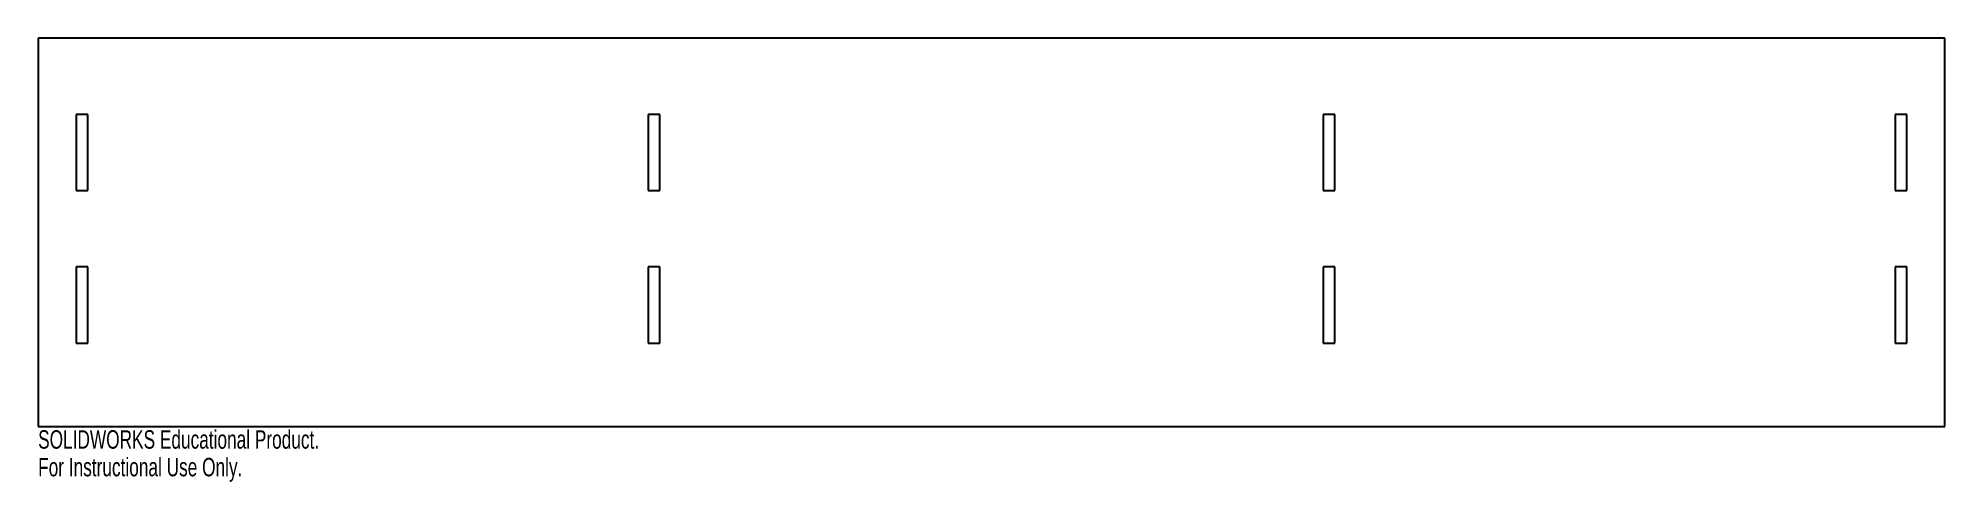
# Model space of a CAD drawing. Extents: x 0 to 500, y -15 to 102.
import ezdxf

# ---------------------------------------------------------------- set-up
doc = ezdxf.new("R2010")
doc.units = 0
doc.layers.get('0').update_dxf_attribs({"linetype": 'CONTINUOUS'})
doc.styles.add('SLDTEXTSTYLE0', font='TXT', dxfattribs={"width": 0.7})

msp = doc.modelspace()

# ---------------------------------------------------------------- linework, layer by layer
at = {"color": 7, "linetype": 'CONTINUOUS'}
for p, q in [((0, 101.81), (0, 0)), ((500, 101.81), (0, 101.81)), ((500, 0), (500, 101.81)), ((10, 81.81), (10, 61.81)), ((13, 81.81), (10, 81.81)), ((13, 61.81), (13, 81.81)), ((160, 81.81), (160, 61.81)), ((163, 81.81), (160, 81.81)), ((163, 61.81), (163, 81.81)), ((337, 81.81), (337, 61.81)), ((340, 81.81), (337, 81.81)), ((340, 61.81), (340, 81.81)), ((487, 81.81), (487, 61.81)), ((490, 81.81), (487, 81.81)), ((490, 61.81), (490, 81.81)), ((10, 61.81), (13, 61.81)), ((160, 61.81), (163, 61.81)), ((337, 61.81), (340, 61.81)), ((487, 61.81), (490, 61.81)), ((10, 41.81), (10, 21.81)), ((13, 41.81), (10, 41.81)), ((13, 21.81), (13, 41.81)), ((160, 41.81), (160, 21.81)), ((163, 41.81), (160, 41.81)), ((163, 21.81), (163, 41.81)), ((337, 41.81), (337, 21.81)), ((340, 41.81), (337, 41.81)), ((340, 21.81), (340, 41.81)), ((487, 41.81), (487, 21.81)), ((490, 41.81), (487, 41.81)), ((490, 21.81), (490, 41.81)), ((10, 21.81), (13, 21.81)), ((160, 21.81), (163, 21.81)), ((337, 21.81), (340, 21.81)), ((487, 21.81), (490, 21.81)), ((0, 0), (500, 0))]:
    msp.add_line(p, q, dxfattribs=at)

# ---------------------------------------------------------------- texts
at = {"color": 7, "linetype": 'CONTINUOUS', "char_height": 4.8336, "attachment_point": 1, "style": 'SLDTEXTSTYLE0'}
for s, insert in [('SOLIDWORKS Educational Product.', (0, -1.02)), ('For Instructional Use Only.', (0, -8.27))]:
    msp.add_mtext(s, dxfattribs=dict(at, insert=insert))

doc.saveas('drawing.dxf')
